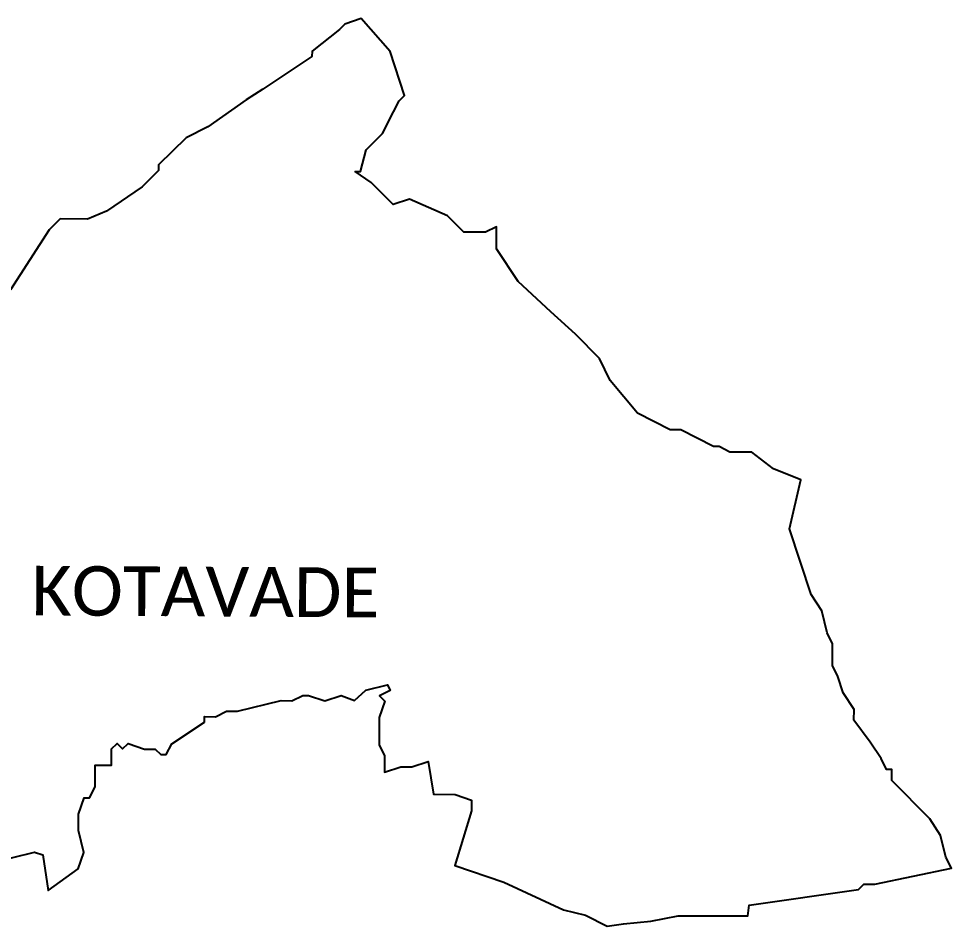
# Model space of a CAD drawing. Header units: metres. Extents: x 317143 to 323336, y 1888735 to 1892589.
# Drawn here: x 320031 to 323336, y 1889375 to 1892589 of the extents above; entities that cross this region are included whole.
import ezdxf

# ---------------------------------------------------------------- set-up
doc = ezdxf.new("R2010")
doc.units = ezdxf.units.M
doc.layers.add('VILLAGE BOUNDRY', color=10, linetype='Continuous')
doc.layers.add('VILLAGE NAME', color=250, linetype='Continuous')
doc.styles.get("Standard").update_dxf_attribs({"font": 'simplex.shx'})

msp = doc.modelspace()

# ---------------------------------------------------------------- linework, layer by layer
at = {"layer": 'VILLAGE BOUNDRY'}
msp.add_lwpolyline([(319932.9, 1889599.7), (320087.7, 1889637.5), (320116.7, 1889627.6), (320135.3, 1889501.9), (320242.1, 1889578.6), (320261.8, 1889636.5), (320242.8, 1889714), (320243.1, 1889772), (320262.8, 1889829.8), (320282.2, 1889829.7), (320301.7, 1889868.3), (320302.1, 1889945.6), (320360.2, 1889945.3), (320360.5, 1890003.3), (320379.9, 1890022.6), (320399.1, 1890003.1), (320418.6, 1890022.3), (320476.5, 1890002.6), (320515.2, 1890002.4), (320534.4, 1889983), (320553.7, 1889982.9), (320573.3, 1890021.5), (320689.7, 1890098.1), (320689.8, 1890117.4), (320728.5, 1890117.2), (320767.3, 1890136.4), (320806, 1890136.2), (320960.9, 1890174), (320999.5, 1890173.7), (321038.3, 1890192.8), (321057.6, 1890192.7), (321115.5, 1890173.1), (321173.6, 1890192.1), (321220.6, 1890175), (321260.7, 1890210.9), (321338.2, 1890229.8), (321347.7, 1890210.4), (321309, 1890191.3), (321328.2, 1890171.9), (321308.6, 1890113.9), (321308, 1890017.3), (321327.1, 1889978.5), (321326.8, 1889920.5), (321384.9, 1889939.5), (321423.6, 1889939.3), (321481.7, 1889958.3), (321500.4, 1889842.2), (321577.7, 1889841.7), (321635.6, 1889822.1), (321635.4, 1889783.4), (321576.3, 1889590.4), (321750, 1889531.4), (321962.1, 1889433.6), (322039.3, 1889413.7), (322116.5, 1889374.7), (322174.5, 1889384), (322271.2, 1889393.1), (322368, 1889411.9), (322614.3, 1889411.5), (322619.6, 1889449.2), (323006.6, 1889505), (323026, 1889524.2), (323064.7, 1889524), (323335.7, 1889580.5), (323316.6, 1889619.2), (323297.7, 1889696.7), (323259.4, 1889754.9), (323124.8, 1889891), (323125, 1889929.7), (323105.7, 1889929.8), (323086.6, 1889968.6), (323048.2, 1890026.8), (322990.6, 1890104.4), (322990.9, 1890143.1), (322952.6, 1890201.3), (322933.5, 1890259.4), (322914.4, 1890298.2), (322914.9, 1890375.6), (322895.8, 1890414.3), (322876.8, 1890491.8), (322838.5, 1890550), (322762.5, 1890782.5), (322802.1, 1890956.3), (322705.7, 1890995.5), (322628.6, 1891054), (322551.3, 1891054.4), (322512.7, 1891073.9), (322493.4, 1891074), (322377.8, 1891132.7), (322339.1, 1891132.9), (322223.4, 1891191.6), (322127.4, 1891308.1), (322089.1, 1891385.7), (322004.2, 1891471.9), (321916.1, 1891551), (321800.7, 1891658), (321724, 1891774.5), (321724.4, 1891851.8), (321685.6, 1891832.7), (321608.3, 1891833.1), (321550.6, 1891891.4), (321415.6, 1891950.2), (321357.5, 1891931.2), (321280.6, 1892009), (321222.8, 1892048), (321242.1, 1892047.9), (321261.9, 1892125.1), (321320.3, 1892182.8), (321359.3, 1892259.9), (321378.9, 1892298.5), (321398.3, 1892317.7), (321346.8, 1892472.8), (321245.2, 1892589.3), (321187.1, 1892570.2), (321167.6, 1892551), (321070.5, 1892474.2), (321070.4, 1892454.9), (320895.7, 1892339.9), (320837.5, 1892301.5), (320701.6, 1892205.6), (320624.1, 1892167.4), (320526.9, 1892071.3), (320526.8, 1892051.9), (320468.4, 1891994.2), (320342.2, 1891908), (320274.4, 1891879.3), (320177.7, 1891879.9), (320138.8, 1891841.4), (320002.3, 1891629.5)], dxfattribs=at)

# ---------------------------------------------------------------- texts
at = {"layer": 'VILLAGE NAME', "insert": (320077.4, 1890651.6), "char_height": 175.757, "attachment_point": 1, "rotation": 359.6762}
msp.add_mtext_dynamic_manual_height_columns('{\\fCalibri|b0|i0|c0|p34;KOTAVADE}', width=2071.906, gutter_width=878.8, heights=[0], dxfattribs=at)

doc.saveas('drawing.dxf')
